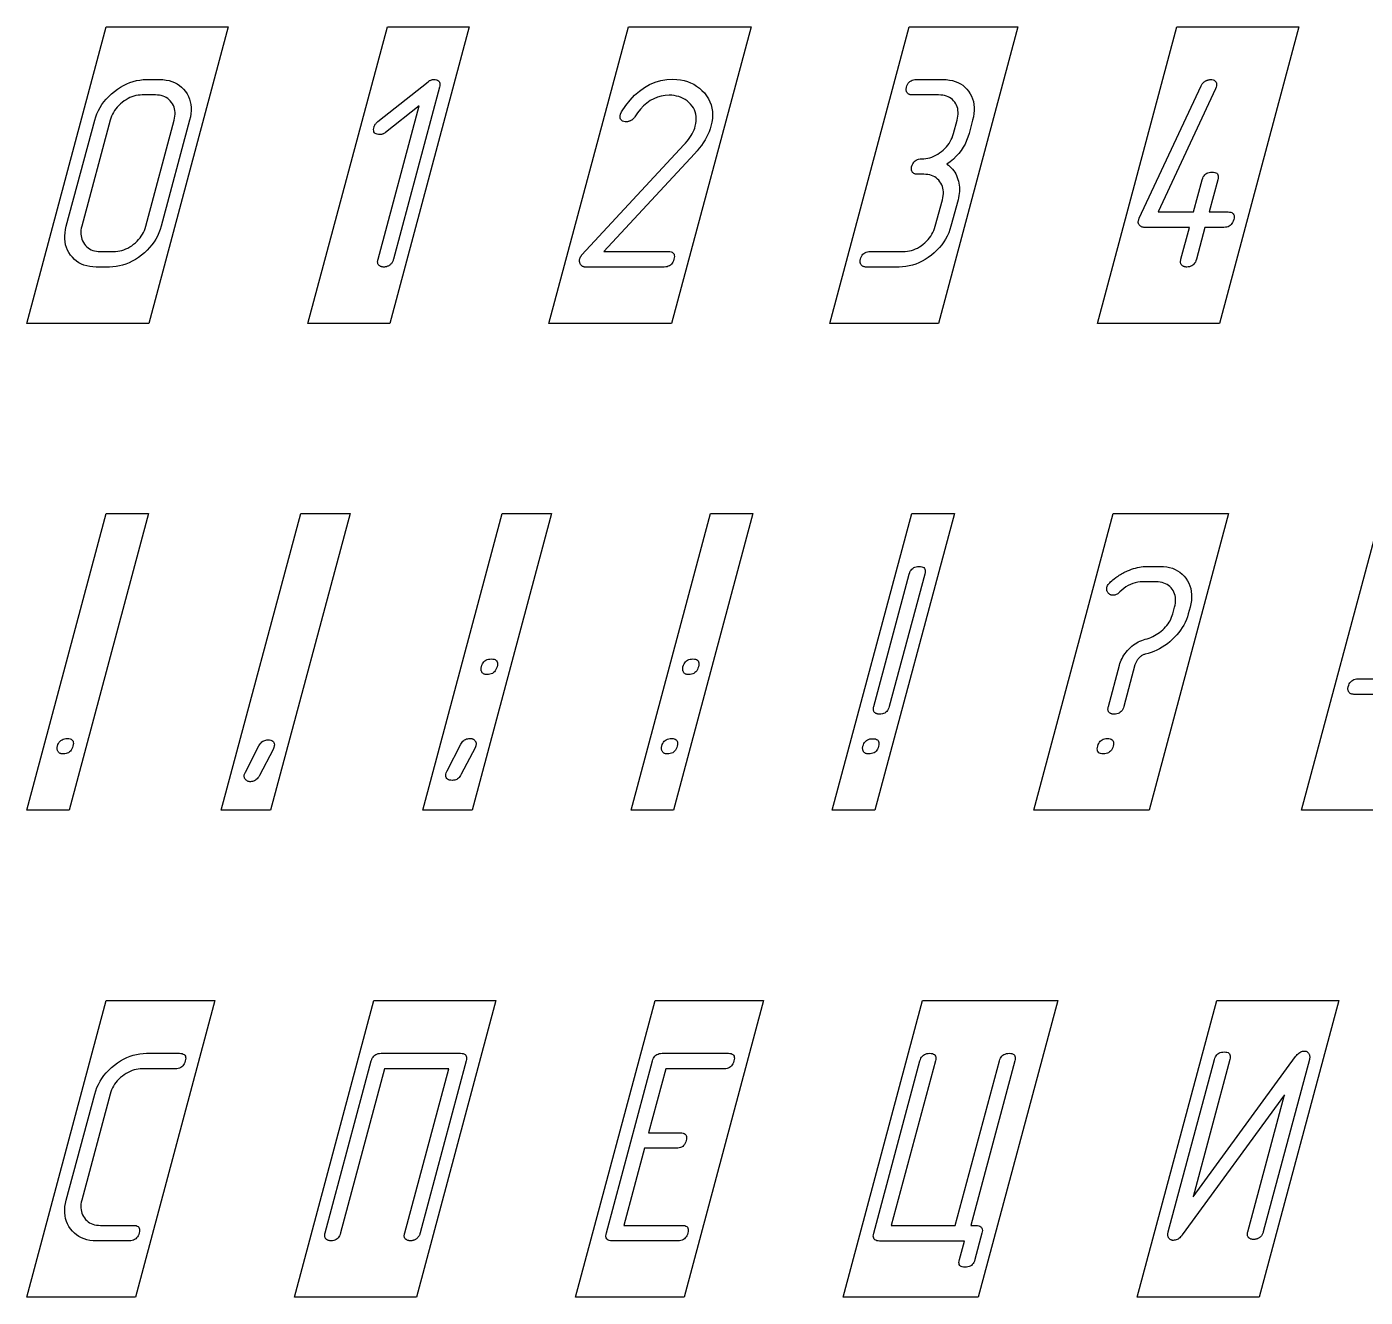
# Model space of a CAD drawing. Extents: x -1 to 349, y -110 to 9.
# Drawn here: x -0.61 to 49.03, y -110.41 to -63.3 of the extents above; entities that cross this region are included whole.
import ezdxf

# ---------------------------------------------------------------- set-up
doc = ezdxf.new("R2010")
doc.units = 0
for name, color, linetype in [('GOST_DIGIT', 3, 'CONTINUOUS'), ('GOST_FRAME', 4, 'CONTINUOUS'), ('GOST_PUNCT', 5, 'CONTINUOUS'), ('GOST_SAMPLE', 2, 'CONTINUOUS')]:
    doc.layers.add(name, color=color, linetype=linetype)

msp = doc.modelspace()

# ---------------------------------------------------------------- linework, layer by layer
at = {"layer": 'GOST_DIGIT'}
for points in [[(2.4502, -72.2126), (1.9601, -72.2126), (1.8385, -72.2082), (1.7229, -72.1949), (1.6132, -72.1726), (1.5094, -72.1415), (1.4116, -72.1015), (1.3198, -72.0527), (1.2339, -71.9949), (1.1539, -71.9282), (1.08, -71.8527), (1.0119, -71.7683), (0.9518, -71.6776), (0.9015, -71.5834), (0.861, -71.4856), (0.8304, -71.3842), (0.8097, -71.2793), (0.7988, -71.1708), (0.7977, -71.0587), (0.8065, -70.943), (0.8251, -70.8238), (0.8535, -70.701), (1.9062, -66.7724), (1.944, -66.6481), (1.9896, -66.5276), (2.0431, -66.4109), (2.1044, -66.298), (2.1736, -66.189), (2.2507, -66.0837), (2.3356, -65.9823), (2.4284, -65.8847), (2.5291, -65.7909), (2.6376, -65.701), (2.7507, -65.6174), (2.865, -65.5425), (2.9805, -65.4765), (3.0972, -65.4193), (3.2151, -65.3708), (3.3342, -65.3312), (3.4546, -65.3004), (3.5761, -65.2784), (3.6989, -65.2652), (3.8229, -65.2608), (4.3129, -65.2608), (4.4361, -65.2652), (4.5532, -65.2784), (4.6642, -65.3004), (4.7691, -65.3312), (4.8679, -65.3708), (4.9606, -65.4193), (5.0473, -65.4765), (5.1278, -65.5425), (5.2022, -65.6174), (5.2705, -65.701), (5.3309, -65.7909), (5.3813, -65.8847), (5.4218, -65.9823), (5.4524, -66.0837), (5.473, -66.189), (5.4838, -66.298), (5.4847, -66.4109), (5.4756, -66.5276), (5.4567, -66.6481), (5.4278, -66.7724), (4.3751, -70.701), (4.3374, -70.8253), (4.2918, -70.9458), (4.2383, -71.0625), (4.1769, -71.1754), (4.1077, -71.2845), (4.0306, -71.3897), (3.9457, -71.4911), (3.8529, -71.5887), (3.7522, -71.6825), (3.6437, -71.7724), (3.5305, -71.8561), (3.416, -71.9309), (3.3001, -71.9969), (3.1828, -72.0542), (3.0642, -72.1026), (2.9441, -72.1422), (2.8227, -72.173), (2.6999, -72.195), (2.5757, -72.2082)], [(12.6279, -72.2126), (12.6067, -72.212), (12.5861, -72.21), (12.5662, -72.2066), (12.547, -72.202), (12.5285, -72.196), (12.5107, -72.1887), (12.4936, -72.1801), (12.4772, -72.1701), (12.4614, -72.1588), (12.4464, -72.1462), (12.4328, -72.132), (12.4216, -72.1159), (12.4127, -72.0981), (12.4061, -72.0784), (12.4018, -72.0569), (12.3998, -72.0336), (12.4002, -72.0084), (12.4028, -71.9814), (12.4078, -71.9526), (12.4151, -71.9219), (13.9396, -66.2326), (12.6947, -67.2209), (12.6736, -67.2367), (12.6524, -67.2508), (12.6312, -67.2633), (12.61, -67.2741), (12.5887, -67.2832), (12.5673, -67.2907), (12.5459, -67.2965), (12.5245, -67.3007), (12.5029, -67.3032), (12.4814, -67.304), (12.4269, -67.3011), (12.3798, -67.2924), (12.3401, -67.2778), (12.3078, -67.2575), (12.2828, -67.2313), (12.2652, -67.1993), (12.255, -67.1615), (12.2522, -67.1179), (12.2567, -67.0685), (12.2686, -67.0133), (12.2743, -66.9949), (12.2818, -66.9764), (12.2909, -66.9577), (12.3018, -66.9389), (12.3144, -66.9199), (12.3287, -66.9007), (12.3446, -66.8813), (12.3623, -66.8618), (12.3817, -66.8421), (12.4028, -66.8223), (14.2691, -65.3439), (14.2886, -65.3281), (14.3086, -65.314), (14.329, -65.3015), (14.3497, -65.2907), (14.3709, -65.2816), (14.3924, -65.2741), (14.4143, -65.2683), (14.4366, -65.2641), (14.4593, -65.2616), (14.4823, -65.2608), (14.5368, -65.2636), (14.584, -65.2721), (14.6238, -65.2862), (14.6563, -65.306), (14.6814, -65.3314), (14.6993, -65.3625), (14.7098, -65.3992), (14.713, -65.4415), (14.7088, -65.4895), (14.6974, -65.5432), (12.9882, -71.9219), (12.98, -71.9495), (12.9706, -71.9757), (12.96, -72.0007), (12.9481, -72.0243), (12.9351, -72.0465), (12.9208, -72.0674), (12.9053, -72.087), (12.8886, -72.1053), (12.8706, -72.1223), (12.8514, -72.1379), (12.8314, -72.1521), (12.8108, -72.1648), (12.7898, -72.176), (12.7682, -72.1857), (12.7461, -72.1939), (12.7235, -72.2007), (12.7003, -72.2059), (12.6767, -72.2096), (12.6526, -72.2119)], [(24.156, -68.01), (20.7831, -71.6395), (23.1835, -71.6395), (23.2364, -71.6424), (23.2821, -71.6508), (23.3207, -71.665), (23.3521, -71.6847), (23.3763, -71.7101), (23.3934, -71.7412), (23.4034, -71.7779), (23.4061, -71.8203), (23.4017, -71.8683), (23.3902, -71.9219), (23.3726, -71.9772), (23.3508, -72.0266), (23.325, -72.0702), (23.2952, -72.108), (23.2612, -72.14), (23.2231, -72.1661), (23.1809, -72.1865), (23.1347, -72.201), (23.0843, -72.2097), (23.0299, -72.2126), (20.098, -72.2126), (20.0769, -72.2117), (20.0567, -72.2088), (20.0374, -72.204), (20.019, -72.1973), (20.0016, -72.1887), (19.9851, -72.1782), (19.9696, -72.1658), (19.9549, -72.1515), (19.9412, -72.1353), (19.9284, -72.1171), (19.917, -72.0978), (19.9075, -72.0781), (19.8998, -72.0579), (19.894, -72.0374), (19.89, -72.0164), (19.8879, -71.995), (19.8876, -71.9732), (19.8892, -71.951), (19.8927, -71.9284), (19.898, -71.9053), (19.9024, -71.8904), (19.9075, -71.8757), (19.9135, -71.8612), (19.9203, -71.8468), (19.9278, -71.8326), (19.9361, -71.8186), (19.9453, -71.8047), (19.9552, -71.791), (19.9658, -71.7775), (19.9773, -71.7641), (23.7611, -67.686), (23.8235, -67.6178), (23.8815, -67.5492), (23.9348, -67.4802), (23.9836, -67.411), (24.0278, -67.3414), (24.0675, -67.2714), (24.1026, -67.2012), (24.1332, -67.1306), (24.1591, -67.0596), (24.1806, -66.9884), (24.202, -66.8935), (24.2148, -66.8017), (24.2189, -66.7128), (24.2143, -66.6269), (24.201, -66.544), (24.179, -66.4641), (24.1483, -66.3872), (24.109, -66.3133), (24.0609, -66.2424), (24.0041, -66.1744), (23.9413, -66.1113), (23.8749, -66.0548), (23.805, -66.005), (23.7315, -65.9618), (23.6546, -65.9252), (23.5741, -65.8953), (23.4901, -65.8721), (23.4026, -65.8555), (23.3115, -65.8455), (23.2169, -65.8422), (23.0636, -65.8502), (22.9159, -65.8744), (22.7739, -65.9147), (22.6375, -65.9711), (22.5068, -66.0436), (22.3817, -66.1322), (22.2623, -66.237), (22.1485, -66.3578), (22.0404, -66.4948), (21.9379, -66.6478), (21.9266, -66.664), (21.915, -66.6794), (21.903, -66.6939), (21.8907, -66.7076), (21.878, -66.7205), (21.8649, -66.7326), (21.8515, -66.7438), (21.8377, -66.7542), (21.8235, -66.7637), (21.809, -66.7724), (21.794, -66.7805), (21.7784, -66.788), (21.7622, -66.7951), (21.7454, -66.8017), (21.7279, -66.8077), (21.7099, -66.8133), (21.6912, -66.8184), (21.6719, -66.8229), (21.652, -66.827), (21.6315, -66.8306), (21.5754, -66.8277), (21.5269, -66.8193), (21.4858, -66.8051), (21.4522, -66.7854), (21.4262, -66.76), (21.4076, -66.7289), (21.3965, -66.6922), (21.3929, -66.6498), (21.3968, -66.6018), (21.4082, -66.5482), (21.4492, -66.4568), (21.6011, -66.228), (21.7614, -66.0233), (21.9303, -65.8426), (22.1076, -65.686), (22.2934, -65.5536), (22.4877, -65.4452), (22.6906, -65.3609), (22.9019, -65.3007), (23.1217, -65.2645), (23.35, -65.2525), (23.4933, -65.2576), (23.6306, -65.2728), (23.7621, -65.2981), (23.8878, -65.3336), (24.0075, -65.3792), (24.1214, -65.4349), (24.2294, -65.5007), (24.3316, -65.5767), (24.4278, -65.6629), (24.5182, -65.7591), (24.5994, -65.8626), (24.6679, -65.9704), (24.7239, -66.0826), (24.7672, -66.199), (24.7978, -66.3198), (24.8159, -66.4449), (24.8213, -66.5743), (24.8142, -66.708), (24.7944, -66.846), (24.762, -66.9884), (24.7311, -67.0913), (24.6936, -67.194), (24.6495, -67.2966), (24.5988, -67.399), (24.5415, -67.5012), (24.4776, -67.6033), (24.4071, -67.7052), (24.33, -67.807), (24.2463, -67.9086)], [(31.7375, -72.2126), (30.5166, -72.2126), (30.4908, -72.2118), (30.4665, -72.2091), (30.4438, -72.2048), (30.4227, -72.1987), (30.4031, -72.1908), (30.385, -72.1812), (30.3685, -72.1699), (30.3535, -72.1568), (30.3401, -72.142), (30.3282, -72.1254), (30.3179, -72.1077), (30.3094, -72.0894), (30.3027, -72.0705), (30.2976, -72.051), (30.2943, -72.0309), (30.2928, -72.0103), (30.2929, -71.9891), (30.2948, -71.9673), (30.2984, -71.9449), (30.3038, -71.9219), (30.3211, -71.8683), (30.3427, -71.8203), (30.3686, -71.7779), (30.3987, -71.7412), (30.4332, -71.7101), (30.472, -71.6847), (30.5151, -71.665), (30.5625, -71.6508), (30.6142, -71.6424), (30.6702, -71.6395), (31.8911, -71.6395), (31.9703, -71.6368), (32.0483, -71.6287), (32.1252, -71.6152), (32.201, -71.5963), (32.2757, -71.5721), (32.3492, -71.5424), (32.4216, -71.5073), (32.4929, -71.4668), (32.563, -71.4209), (32.632, -71.3696), (32.6981, -71.3143), (32.7595, -71.2565), (32.8162, -71.1961), (32.8682, -71.1331), (32.9154, -71.0675), (32.958, -70.9993), (32.9958, -70.9286), (33.029, -70.8553), (33.0574, -70.7794), (33.0811, -70.701), (33.3437, -69.7209), (33.3621, -69.6424), (33.3743, -69.5664), (33.3805, -69.4929), (33.3807, -69.4219), (33.3747, -69.3534), (33.3627, -69.2874), (33.3447, -69.2238), (33.3205, -69.1628), (33.2903, -69.1042), (33.2541, -69.0482), (33.2127, -68.9961), (33.1674, -68.9495), (33.118, -68.9084), (33.0645, -68.8728), (33.007, -68.8426), (32.9455, -68.8179), (32.8799, -68.7988), (32.8103, -68.785), (32.7366, -68.7768), (32.6589, -68.7741), (32.418, -68.7741), (32.3922, -68.7732), (32.368, -68.7706), (32.3453, -68.7662), (32.3241, -68.7601), (32.3045, -68.7523), (32.2864, -68.7427), (32.2699, -68.7314), (32.2549, -68.7183), (32.2415, -68.7034), (32.2296, -68.6869), (32.2193, -68.6692), (32.2108, -68.6512), (32.2039, -68.6327), (32.1987, -68.6138), (32.1952, -68.5945), (32.1934, -68.5748), (32.1932, -68.5546), (32.1948, -68.5341), (32.1981, -68.5131), (32.203, -68.4917), (32.2207, -68.4365), (32.2427, -68.387), (32.2689, -68.3434), (32.2994, -68.3056), (32.3341, -68.2737), (32.3731, -68.2475), (32.4163, -68.2272), (32.4638, -68.2126), (32.5156, -68.2039), (32.5716, -68.201), (32.6508, -68.1983), (32.7288, -68.1902), (32.8057, -68.1767), (32.8815, -68.1578), (32.9562, -68.1335), (33.0297, -68.1038), (33.1021, -68.0687), (33.1734, -68.0282), (33.2435, -67.9824), (33.3125, -67.9311), (33.3786, -67.8758), (33.44, -67.8179), (33.4967, -67.7575), (33.5487, -67.6945), (33.5959, -67.6289), (33.6385, -67.5608), (33.6763, -67.4901), (33.7095, -67.4168), (33.7379, -67.3409), (33.7616, -67.2625), (33.8929, -66.7724), (33.9112, -66.694), (33.9235, -66.6181), (33.9296, -66.5448), (33.9297, -66.4741), (33.9236, -66.4059), (33.9115, -66.3404), (33.8933, -66.2774), (33.869, -66.2169), (33.8386, -66.1591), (33.8021, -66.1038), (33.7606, -66.0525), (33.715, -66.0066), (33.6655, -65.9662), (33.6119, -65.9311), (33.5543, -65.9014), (33.4926, -65.8771), (33.427, -65.8582), (33.3573, -65.8447), (33.2836, -65.8366), (33.2059, -65.8339), (32.2258, -65.8339), (32.2, -65.833), (32.1757, -65.8304), (32.153, -65.826), (32.1319, -65.8199), (32.1122, -65.8121), (32.0942, -65.8025), (32.0776, -65.7912), (32.0627, -65.7781), (32.0492, -65.7632), (32.0374, -65.7467), (32.0271, -65.7289), (32.0186, -65.7106), (32.0118, -65.6917), (32.0068, -65.6723), (32.0035, -65.6522), (32.0019, -65.6316), (32.0021, -65.6103), (32.004, -65.5885), (32.0076, -65.5662), (32.013, -65.5432), (32.0303, -65.4895), (32.0519, -65.4415), (32.0777, -65.3992), (32.1079, -65.3625), (32.1424, -65.3314), (32.1812, -65.306), (32.2243, -65.2862), (32.2717, -65.2721), (32.3234, -65.2636), (32.3793, -65.2608), (33.3594, -65.2608), (33.4841, -65.2652), (33.6024, -65.2782), (33.7143, -65.3), (33.8198, -65.3306), (33.9189, -65.3698), (34.0115, -65.4178), (34.0978, -65.4745), (34.1777, -65.5399), (34.2511, -65.614), (34.3182, -65.6968), (34.3771, -65.7861), (34.4262, -65.8794), (34.4655, -65.9768), (34.495, -66.0782), (34.5147, -66.1838), (34.5246, -66.2934), (34.5247, -66.407), (34.5149, -66.5248), (34.4954, -66.6466), (34.466, -66.7724), (34.3347, -67.2625), (34.2937, -67.3964), (34.2435, -67.5259), (34.1843, -67.6509), (34.1159, -67.7714), (34.0385, -67.8875), (33.952, -67.999), (33.8563, -68.1061), (33.7516, -68.2086), (33.6378, -68.3067), (33.5149, -68.4003), (33.5721, -68.4418), (33.6256, -68.4865), (33.6755, -68.5345), (33.7217, -68.5857), (33.7641, -68.6402), (33.8029, -68.6978), (33.838, -68.7588), (33.8694, -68.8229), (33.8971, -68.8903), (33.9211, -68.961), (33.9411, -69.0336), (33.9567, -69.107), (33.968, -69.1811), (33.975, -69.256), (33.9775, -69.3316), (33.9758, -69.408), (33.9696, -69.4851), (33.9591, -69.563), (33.9443, -69.6416), (33.9251, -69.7209), (33.6625, -70.701), (33.6248, -70.8253), (33.5793, -70.9458), (33.526, -71.0625), (33.465, -71.1754), (33.3961, -71.2845), (33.3195, -71.3897), (33.2351, -71.4911), (33.1429, -71.5887), (33.043, -71.6825), (32.9352, -71.7724), (32.8228, -71.8561), (32.7087, -71.9309), (32.593, -71.9969), (32.4757, -72.0542), (32.3567, -72.1026), (32.2361, -72.1422), (32.1139, -72.173), (31.9901, -72.195), (31.8646, -72.2082)], [(43.7876, -70.7425), (43.0816, -70.7425), (42.7656, -71.9219), (42.748, -71.9772), (42.7263, -72.0266), (42.7005, -72.0702), (42.6706, -72.108), (42.6366, -72.14), (42.5985, -72.1661), (42.5563, -72.1865), (42.5101, -72.201), (42.4597, -72.2097), (42.4053, -72.2126), (42.3841, -72.212), (42.3635, -72.21), (42.3436, -72.2066), (42.3244, -72.202), (42.3059, -72.196), (42.2881, -72.1887), (42.271, -72.1801), (42.2546, -72.1701), (42.2388, -72.1588), (42.2238, -72.1462), (42.2102, -72.132), (42.199, -72.1159), (42.1901, -72.0981), (42.1835, -72.0784), (42.1792, -72.0569), (42.1772, -72.0336), (42.1776, -72.0084), (42.1802, -71.9814), (42.1852, -71.9526), (42.1925, -71.9219), (42.5085, -70.7425), (40.8391, -70.7425), (40.8148, -70.7417), (40.7916, -70.7392), (40.7697, -70.735), (40.749, -70.7292), (40.7294, -70.7218), (40.7111, -70.7126), (40.6939, -70.7018), (40.6779, -70.6894), (40.6631, -70.6752), (40.6496, -70.6595), (40.6376, -70.6425), (40.6278, -70.6249), (40.62, -70.6066), (40.6143, -70.5877), (40.6107, -70.5681), (40.6092, -70.5478), (40.6098, -70.5269), (40.6125, -70.5053), (40.6172, -70.4831), (40.6241, -70.4601), (40.6479, -70.402), (42.9433, -65.4934), (42.9553, -65.4692), (42.968, -65.4465), (42.9813, -65.4253), (42.9954, -65.4056), (43.0101, -65.3875), (43.0255, -65.3708), (43.0415, -65.3556), (43.0583, -65.3419), (43.0757, -65.3297), (43.0938, -65.3189), (43.1123, -65.3094), (43.1308, -65.3007), (43.1493, -65.2928), (43.1679, -65.2857), (43.1864, -65.2795), (43.205, -65.2741), (43.2236, -65.2695), (43.2423, -65.2658), (43.261, -65.2629), (43.2797, -65.2608), (43.3342, -65.2636), (43.3813, -65.2721), (43.4211, -65.2862), (43.4536, -65.306), (43.4788, -65.3314), (43.4966, -65.3625), (43.5071, -65.3992), (43.5103, -65.4415), (43.5062, -65.4895), (43.4947, -65.5432), (43.4791, -65.6013), (41.3415, -70.1694), (42.6621, -70.1694), (42.9826, -68.9734), (42.9998, -68.9198), (43.0214, -68.8718), (43.0473, -68.8294), (43.0775, -68.7927), (43.112, -68.7616), (43.1508, -68.7362), (43.1939, -68.7164), (43.2412, -68.7023), (43.2929, -68.6939), (43.3489, -68.691), (43.4018, -68.6939), (43.4476, -68.7023), (43.4861, -68.7164), (43.5175, -68.7362), (43.5418, -68.7616), (43.5589, -68.7927), (43.5688, -68.8294), (43.5716, -68.8718), (43.5672, -68.9198), (43.5556, -68.9734), (43.2352, -70.1694), (43.9412, -70.1694), (43.9941, -70.1723), (44.0398, -70.1807), (44.0784, -70.1949), (44.1098, -70.2146), (44.134, -70.24), (44.1511, -70.2711), (44.1611, -70.3078), (44.1638, -70.3502), (44.1594, -70.3982), (44.1479, -70.4518), (44.1303, -70.5071), (44.1085, -70.5565), (44.0827, -70.6001), (44.0529, -70.6379), (44.0189, -70.6699), (43.9808, -70.696), (43.9386, -70.7164), (43.8924, -70.7309), (43.842, -70.7396)], [(4.8547, -66.7724), (4.8725, -66.6955), (4.8842, -66.6209), (4.8896, -66.5487), (4.8889, -66.4787), (4.882, -66.4111), (4.8688, -66.3458), (4.8495, -66.2829), (4.8241, -66.2223), (4.7924, -66.164), (4.7545, -66.108), (4.7117, -66.0559), (4.6652, -66.0093), (4.6149, -65.9682), (4.561, -65.9326), (4.5033, -65.9024), (4.4419, -65.8777), (4.3769, -65.8586), (4.3081, -65.8449), (4.2356, -65.8366), (4.1593, -65.8339), (3.6693, -65.8339), (3.5917, -65.8366), (3.5149, -65.8449), (3.4389, -65.8586), (3.3639, -65.8777), (3.2897, -65.9024), (3.2163, -65.9326), (3.1438, -65.9682), (3.0721, -66.0093), (3.0014, -66.0559), (2.9314, -66.108), (2.8643, -66.164), (2.8021, -66.2223), (2.7448, -66.2829), (2.6923, -66.3458), (2.6446, -66.4111), (2.6018, -66.4787), (2.5639, -66.5487), (2.5308, -66.6209), (2.5026, -66.6955), (2.4793, -66.7724), (1.4266, -70.701), (1.4092, -70.7764), (1.3979, -70.8497), (1.3928, -70.9209), (1.3937, -70.99), (1.4008, -71.0571), (1.414, -71.1221), (1.4333, -71.185), (1.4587, -71.2458), (1.4903, -71.3046), (1.5279, -71.3613), (1.5705, -71.4142), (1.6166, -71.4615), (1.6662, -71.5032), (1.7194, -71.5394), (1.7762, -71.57), (1.8366, -71.595), (1.9005, -71.6145), (1.968, -71.6284), (2.0391, -71.6368), (2.1137, -71.6395), (2.6037, -71.6395), (2.6829, -71.6368), (2.7611, -71.6287), (2.8382, -71.6152), (2.9143, -71.5963), (2.9893, -71.5721), (3.0633, -71.5424), (3.1363, -71.5073), (3.2082, -71.4668), (3.279, -71.4209), (3.3488, -71.3696), (3.4157, -71.3143), (3.4778, -71.2565), (3.5351, -71.1961), (3.5876, -71.1331), (3.6353, -71.0675), (3.6783, -70.9993), (3.7164, -70.9286), (3.7497, -70.8553), (3.7783, -70.7794), (3.802, -70.701)]]:
    msp.add_lwpolyline(points, close=True, dxfattribs=at)
at = {"layer": 'GOST_FRAME'}
for points in [[(2.3355, -63.3043), (6.8571, -63.3043), (3.9096, -74.3043), (-0.612, -74.3043)], [(12.7624, -63.3043), (15.7973, -63.3043), (12.8498, -74.3043), (9.815, -74.3043)], [(21.7026, -63.3043), (26.2491, -63.3043), (23.3017, -74.3043), (18.7552, -74.3043)], [(32.1129, -63.3043), (36.1445, -63.3043), (33.197, -74.3043), (29.1655, -74.3043)], [(42.0408, -63.3043), (46.5631, -63.3043), (43.6156, -74.3043), (39.0933, -74.3043)], [(2.3355, -81.3574), (3.9086, -81.3574), (0.9611, -92.3574), (-0.612, -92.3574)], [(9.5481, -81.3574), (11.3787, -81.3574), (8.4312, -92.3574), (6.6007, -92.3574)], [(17.0182, -81.3574), (18.8488, -81.3574), (15.9013, -92.3574), (14.0708, -92.3574)], [(24.7458, -81.3574), (26.3189, -81.3574), (23.3714, -92.3574), (21.7983, -92.3574)], [(32.2076, -81.3574), (33.789, -81.3574), (30.8415, -92.3574), (29.2601, -92.3574)], [(39.6777, -81.3574), (43.9584, -81.3574), (41.011, -92.3574), (36.7302, -92.3574)], [(49.6146, -81.3574), (54.1278, -81.3574), (51.1804, -92.3574), (46.6671, -92.3574)], [(2.3355, -99.4106), (6.367, -99.4106), (3.4196, -110.4106), (-0.612, -110.4106)], [(12.2641, -99.4106), (16.7857, -99.4106), (13.8382, -110.4106), (9.3166, -110.4106)], [(22.691, -99.4106), (26.7142, -99.4106), (23.7668, -110.4106), (19.7435, -110.4106)], [(32.6112, -99.4106), (37.6229, -99.4106), (34.6754, -110.4106), (29.6638, -110.4106)], [(43.5199, -99.4106), (48.0415, -99.4106), (45.094, -110.4106), (40.5724, -110.4106)]]:
    msp.add_lwpolyline(points, close=True, dxfattribs=at)
at = {"layer": 'GOST_PUNCT'}
for points in [[(31.0135, -88.7957), (30.9923, -88.795), (30.9717, -88.793), (30.9518, -88.7897), (30.9326, -88.785), (30.9141, -88.7791), (30.8963, -88.7718), (30.8792, -88.7631), (30.8628, -88.7532), (30.847, -88.7419), (30.832, -88.7292), (30.8184, -88.715), (30.8072, -88.699), (30.7983, -88.6811), (30.7917, -88.6615), (30.7874, -88.64), (30.7854, -88.6166), (30.7858, -88.5914), (30.7884, -88.5645), (30.7934, -88.5356), (30.8007, -88.505), (32.116, -83.5963), (32.1333, -83.5427), (32.1548, -83.4947), (32.1807, -83.4523), (32.2109, -83.4156), (32.2454, -83.3846), (32.2842, -83.3591), (32.3273, -83.3394), (32.3747, -83.3252), (32.4263, -83.3168), (32.4823, -83.314), (32.5352, -83.3168), (32.581, -83.3252), (32.6195, -83.3394), (32.651, -83.3591), (32.6752, -83.3846), (32.6923, -83.4156), (32.7022, -83.4523), (32.705, -83.4947), (32.7006, -83.5427), (32.6891, -83.5963), (31.3738, -88.505), (31.3562, -88.5602), (31.3345, -88.6096), (31.3087, -88.6532), (31.2788, -88.691), (31.2448, -88.723), (31.2067, -88.7492), (31.1645, -88.7695), (31.1183, -88.7841), (31.0679, -88.7928)], [(40.8658, -86.5698), (40.8413, -86.5757), (40.817, -86.5836), (40.793, -86.5933), (40.7693, -86.605), (40.7457, -86.6186), (40.7225, -86.6341), (40.6994, -86.6515), (40.6766, -86.6708), (40.654, -86.692), (40.6316, -86.7151), (40.6102, -86.7393), (40.5902, -86.7638), (40.5717, -86.7885), (40.5548, -86.8135), (40.5393, -86.8387), (40.5254, -86.8641), (40.513, -86.8898), (40.5021, -86.9158), (40.4927, -86.942), (40.4848, -86.9684), (40.0731, -88.505), (40.0554, -88.5602), (40.0335, -88.6096), (40.0072, -88.6532), (39.9768, -88.691), (39.942, -88.723), (39.9031, -88.7492), (39.8598, -88.7695), (39.8123, -88.7841), (39.7606, -88.7928), (39.7045, -88.7957), (39.6849, -88.795), (39.6657, -88.793), (39.6471, -88.7897), (39.629, -88.785), (39.6114, -88.7791), (39.5943, -88.7718), (39.5778, -88.7631), (39.5618, -88.7532), (39.5463, -88.7419), (39.5313, -88.7292), (39.5178, -88.715), (39.5065, -88.699), (39.4976, -88.6811), (39.491, -88.6615), (39.4867, -88.64), (39.4848, -88.6166), (39.4851, -88.5914), (39.4878, -88.5645), (39.4927, -88.5356), (39.5, -88.505), (39.9095, -86.9767), (39.9287, -86.9124), (39.9516, -86.849), (39.9781, -86.7865), (40.0082, -86.7249), (40.0421, -86.6642), (40.0795, -86.6045), (40.1207, -86.5456), (40.1655, -86.4877), (40.2139, -86.4307), (40.2661, -86.3746), (40.3206, -86.3209), (40.3764, -86.2711), (40.4333, -86.2252), (40.4914, -86.1832), (40.5508, -86.1451), (40.6113, -86.111), (40.673, -86.0807), (40.7359, -86.0543), (40.8001, -86.0319), (40.8654, -86.0133), (40.9376, -85.9934), (41.0082, -85.9701), (41.0772, -85.9435), (41.1446, -85.9136), (41.2104, -85.8804), (41.2746, -85.8439), (41.3371, -85.804), (41.3981, -85.7608), (41.4575, -85.7143), (41.5153, -85.6645), (41.5704, -85.6121), (41.6215, -85.5581), (41.6688, -85.5025), (41.7123, -85.4452), (41.7518, -85.3862), (41.7875, -85.3256), (41.8193, -85.2633), (41.8473, -85.1993), (41.8713, -85.1337), (41.8915, -85.0664), (41.956, -84.8256), (41.9744, -84.7471), (41.9866, -84.6713), (41.9927, -84.598), (41.9928, -84.5272), (41.9868, -84.4591), (41.9746, -84.3935), (41.9564, -84.3305), (41.9321, -84.2701), (41.9017, -84.2123), (41.8653, -84.157), (41.8237, -84.1057), (41.7782, -84.0598), (41.7286, -84.0193), (41.675, -83.9842), (41.6174, -83.9545), (41.5557, -83.9302), (41.4901, -83.9113), (41.4204, -83.8978), (41.3467, -83.8897), (41.269, -83.887), (40.7789, -83.887), (40.6822, -83.8908), (40.5879, -83.902), (40.4961, -83.9207), (40.4068, -83.9468), (40.3199, -83.9805), (40.2356, -84.0216), (40.1537, -84.0702), (40.0743, -84.1262), (39.9974, -84.1898), (39.923, -84.2608), (39.8979, -84.2845), (39.8724, -84.3056), (39.8467, -84.3243), (39.8206, -84.3405), (39.7941, -84.3542), (39.7674, -84.3654), (39.7403, -84.3742), (39.7129, -84.3804), (39.6851, -84.3841), (39.657, -84.3854), (39.6405, -84.3845), (39.624, -84.3817), (39.6075, -84.3772), (39.5912, -84.3708), (39.5749, -84.3625), (39.5587, -84.3525), (39.5426, -84.3406), (39.5265, -84.3269), (39.5106, -84.3114), (39.4946, -84.294), (39.4799, -84.2755), (39.4673, -84.2565), (39.457, -84.237), (39.4489, -84.2169), (39.4429, -84.1964), (39.4392, -84.1754), (39.4377, -84.1539), (39.4384, -84.1319), (39.4413, -84.1094), (39.4465, -84.0864), (39.4574, -84.0544), (39.4731, -84.0216), (39.4938, -83.988), (39.5193, -83.9535), (39.5497, -83.9182), (39.5849, -83.8821), (39.6251, -83.8451), (39.6701, -83.8073), (39.72, -83.7687), (39.7747, -83.7292), (39.818, -83.6983), (39.8614, -83.6688), (39.9046, -83.6405), (39.9479, -83.6136), (39.9911, -83.588), (40.0343, -83.5638), (40.0775, -83.5409), (40.1207, -83.5193), (40.1638, -83.499), (40.2069, -83.4801), (40.282, -83.4485), (40.3565, -83.4203), (40.4305, -83.3953), (40.5039, -83.3738), (40.5767, -83.3555), (40.649, -83.3405), (40.7207, -83.3289), (40.7919, -83.3206), (40.8625, -83.3156), (40.9325, -83.314), (41.4225, -83.314), (41.5457, -83.3184), (41.6627, -83.3316), (41.7735, -83.3536), (41.8781, -83.3844), (41.9765, -83.424), (42.0688, -83.4724), (42.1549, -83.5297), (42.2348, -83.5957), (42.3085, -83.6705), (42.376, -83.7542), (42.4356, -83.8441), (42.4853, -83.9379), (42.5251, -84.0355), (42.5552, -84.1369), (42.5754, -84.2421), (42.5858, -84.3512), (42.5864, -84.464), (42.5771, -84.5807), (42.558, -84.7012), (42.5291, -84.8256), (42.4624, -85.0748), (42.4304, -85.1814), (42.3924, -85.2855), (42.3484, -85.3871), (42.2983, -85.486), (42.2422, -85.5824), (42.1801, -85.6762), (42.1119, -85.7675), (42.0377, -85.8561), (41.9575, -85.9422), (41.8712, -86.0257), (41.7807, -86.1052), (41.6881, -86.1791), (41.5931, -86.2474), (41.496, -86.3101), (41.3965, -86.3673), (41.2949, -86.4189), (41.191, -86.465), (41.0848, -86.5055), (40.9764, -86.5404)], [(16.4589, -87.3256), (16.4331, -87.3247), (16.4089, -87.3221), (16.3861, -87.3177), (16.365, -87.3116), (16.3454, -87.3038), (16.3273, -87.2942), (16.3108, -87.2828), (16.2958, -87.2698), (16.2824, -87.2549), (16.2705, -87.2384), (16.2603, -87.2206), (16.2517, -87.2023), (16.245, -87.1834), (16.2399, -87.164), (16.2366, -87.1439), (16.2351, -87.1233), (16.2352, -87.102), (16.2371, -87.0802), (16.2408, -87.0578), (16.2461, -87.0349), (16.2638, -86.9797), (16.2858, -86.9302), (16.312, -86.8866), (16.3425, -86.8488), (16.3772, -86.8169), (16.4162, -86.7907), (16.4594, -86.7703), (16.5069, -86.7558), (16.5587, -86.7471), (16.6147, -86.7442), (16.6692, -86.7471), (16.7162, -86.7558), (16.756, -86.7703), (16.7883, -86.7907), (16.8133, -86.8169), (16.8308, -86.8488), (16.8411, -86.8866), (16.8439, -86.9302), (16.8394, -86.9797), (16.8275, -87.0349), (16.8098, -87.0901), (16.7878, -87.1395), (16.7616, -87.1831), (16.7311, -87.2209), (16.6964, -87.2529), (16.6574, -87.2791), (16.6142, -87.2994), (16.5667, -87.314), (16.5149, -87.3227)], [(23.9373, -87.3256), (23.9115, -87.3247), (23.8873, -87.3221), (23.8646, -87.3177), (23.8434, -87.3116), (23.8238, -87.3038), (23.8057, -87.2942), (23.7892, -87.2828), (23.7742, -87.2698), (23.7608, -87.2549), (23.7489, -87.2384), (23.7387, -87.2206), (23.7302, -87.2023), (23.7234, -87.1834), (23.7183, -87.164), (23.715, -87.1439), (23.7135, -87.1233), (23.7136, -87.102), (23.7155, -87.0802), (23.7192, -87.0578), (23.7245, -87.0349), (23.7422, -86.9797), (23.7642, -86.9302), (23.7904, -86.8866), (23.8209, -86.8488), (23.8556, -86.8169), (23.8946, -86.7907), (23.9378, -86.7703), (23.9853, -86.7558), (24.0371, -86.7471), (24.0931, -86.7442), (24.146, -86.7471), (24.1917, -86.7558), (24.2301, -86.7703), (24.2614, -86.7907), (24.2854, -86.8169), (24.3023, -86.8488), (24.3119, -86.8866), (24.3144, -86.9302), (24.3096, -86.9797), (24.2976, -87.0349), (24.28, -87.0901), (24.2583, -87.1395), (24.2325, -87.1831), (24.2026, -87.2209), (24.1686, -87.2529), (24.1305, -87.2791), (24.0884, -87.2994), (24.0421, -87.314), (23.9918, -87.3227)], [(0.7392, -90.2658), (0.7134, -90.2649), (0.6891, -90.2623), (0.6664, -90.2579), (0.6453, -90.2518), (0.6257, -90.244), (0.6076, -90.2344), (0.5911, -90.223), (0.5761, -90.21), (0.5627, -90.1951), (0.5508, -90.1786), (0.5405, -90.1608), (0.532, -90.1425), (0.5253, -90.1236), (0.5202, -90.1042), (0.5169, -90.0841), (0.5153, -90.0635), (0.5155, -90.0422), (0.5174, -90.0204), (0.521, -89.998), (0.5264, -89.9751), (0.5437, -89.9214), (0.5653, -89.8734), (0.5912, -89.8311), (0.6213, -89.7944), (0.6558, -89.7633), (0.6946, -89.7379), (0.7377, -89.7181), (0.7851, -89.704), (0.8368, -89.6955), (0.8928, -89.6927), (0.9457, -89.6955), (0.9914, -89.704), (1.03, -89.7181), (1.0614, -89.7379), (1.0856, -89.7633), (1.1027, -89.7944), (1.1127, -89.8311), (1.1154, -89.8734), (1.111, -89.9214), (1.0995, -89.9751), (1.0819, -90.0303), (1.0602, -90.0797), (1.0343, -90.1233), (1.0045, -90.1611), (0.9705, -90.1931), (0.9324, -90.2193), (0.8902, -90.2396), (0.844, -90.2542), (0.7936, -90.2629)], [(8.5279, -90.0997), (8.0183, -91.0714), (7.9907, -91.114), (7.9618, -91.1522), (7.9316, -91.1858), (7.9002, -91.215), (7.8674, -91.2396), (7.8333, -91.2598), (7.798, -91.2755), (7.7613, -91.2867), (7.7234, -91.2934), (7.6842, -91.2957), (7.6614, -91.2949), (7.6395, -91.2924), (7.6186, -91.2882), (7.5987, -91.2824), (7.5797, -91.2749), (7.5616, -91.2658), (7.5445, -91.255), (7.5283, -91.2425), (7.5131, -91.2284), (7.4988, -91.2126), (7.486, -91.1957), (7.4752, -91.1781), (7.4663, -91.1598), (7.4595, -91.1409), (7.4547, -91.1213), (7.452, -91.101), (7.4512, -91.0801), (7.4524, -91.0585), (7.4556, -91.0362), (7.4608, -91.0133), (7.4975, -90.9385), (7.9987, -89.9668), (8.0233, -89.9242), (8.0499, -89.886), (8.0785, -89.8524), (8.1089, -89.8233), (8.1414, -89.7986), (8.1758, -89.7784), (8.2121, -89.7627), (8.2504, -89.7515), (8.2907, -89.7448), (8.3329, -89.7425), (8.389, -89.7453), (8.4375, -89.7538), (8.4786, -89.7679), (8.5122, -89.7877), (8.5382, -89.8131), (8.5568, -89.8442), (8.5679, -89.8809), (8.5715, -89.9233), (8.5676, -89.9713), (8.5562, -90.0249)], [(16.0136, -90.0415), (15.5018, -91.0216), (15.4788, -91.0642), (15.4536, -91.1023), (15.4263, -91.136), (15.3969, -91.1651), (15.3654, -91.1898), (15.3317, -91.21), (15.296, -91.2257), (15.2581, -91.2369), (15.2181, -91.2436), (15.1759, -91.2458), (15.1183, -91.243), (15.0683, -91.2346), (15.026, -91.2204), (14.9914, -91.2007), (14.9644, -91.1752), (14.945, -91.1442), (14.9334, -91.1075), (14.9293, -91.0651), (14.933, -91.0171), (14.9443, -90.9635), (14.9809, -90.8887), (15.4844, -89.9086), (15.5087, -89.8676), (15.5351, -89.8309), (15.5637, -89.7985), (15.5945, -89.7704), (15.6275, -89.7467), (15.6626, -89.7272), (15.6998, -89.7121), (15.7393, -89.7013), (15.7809, -89.6949), (15.8247, -89.6927), (15.8474, -89.6935), (15.8692, -89.6958), (15.8899, -89.6998), (15.9096, -89.7053), (15.9284, -89.7124), (15.9461, -89.7211), (15.9628, -89.7314), (15.9786, -89.7432), (15.9933, -89.7566), (16.007, -89.7716), (16.0192, -89.7877), (16.0295, -89.8047), (16.0379, -89.8223), (16.0443, -89.8407), (16.0488, -89.8598), (16.0513, -89.8797), (16.0519, -89.9004), (16.0505, -89.9218), (16.0472, -89.9439), (16.0419, -89.9668)], [(23.1495, -90.2658), (23.1237, -90.2649), (23.0994, -90.2623), (23.0767, -90.2579), (23.0556, -90.2518), (23.0359, -90.244), (23.0179, -90.2344), (23.0014, -90.223), (22.9864, -90.21), (22.973, -90.1951), (22.9611, -90.1786), (22.9508, -90.1608), (22.9423, -90.1425), (22.9356, -90.1236), (22.9305, -90.1042), (22.9272, -90.0841), (22.9256, -90.0635), (22.9258, -90.0422), (22.9277, -90.0204), (22.9313, -89.998), (22.9367, -89.9751), (22.954, -89.9214), (22.9756, -89.8734), (23.0014, -89.8311), (23.0316, -89.7944), (23.0661, -89.7633), (23.1049, -89.7379), (23.148, -89.7181), (23.1954, -89.704), (23.2471, -89.6955), (23.3031, -89.6927), (23.356, -89.6955), (23.4017, -89.704), (23.4403, -89.7181), (23.4717, -89.7379), (23.4959, -89.7633), (23.513, -89.7944), (23.523, -89.8311), (23.5257, -89.8734), (23.5213, -89.9214), (23.5098, -89.9751), (23.4922, -90.0303), (23.4704, -90.0797), (23.4446, -90.1233), (23.4148, -90.1611), (23.3808, -90.1931), (23.3427, -90.2193), (23.3005, -90.2396), (23.2543, -90.2542), (23.2039, -90.2629)], [(30.6113, -90.2658), (30.5855, -90.2649), (30.5612, -90.2623), (30.5385, -90.2579), (30.5174, -90.2518), (30.4977, -90.244), (30.4797, -90.2344), (30.4632, -90.223), (30.4482, -90.21), (30.4348, -90.1951), (30.4229, -90.1786), (30.4126, -90.1609), (30.404, -90.1429), (30.3971, -90.1244), (30.392, -90.1055), (30.3885, -90.0862), (30.3866, -90.0664), (30.3865, -90.0463), (30.3881, -90.0257), (30.3913, -90.0048), (30.3963, -89.9834), (30.4135, -89.9297), (30.4351, -89.8817), (30.461, -89.8394), (30.4912, -89.8027), (30.5257, -89.7716), (30.5645, -89.7462), (30.6076, -89.7264), (30.655, -89.7123), (30.7066, -89.7038), (30.7626, -89.701), (30.8171, -89.7038), (30.8643, -89.7123), (30.9041, -89.7264), (30.9366, -89.7462), (30.9617, -89.7716), (30.9796, -89.8027), (30.9901, -89.8394), (30.9933, -89.8817), (30.9891, -89.9297), (30.9777, -89.9834), (30.9604, -90.037), (30.9388, -90.085), (30.9129, -90.1274), (30.8827, -90.1641), (30.8482, -90.1952), (30.8094, -90.2206), (30.7664, -90.2404), (30.719, -90.2545), (30.6673, -90.263)], [(39.3106, -90.2658), (39.2578, -90.2629), (39.2121, -90.2542), (39.1736, -90.2396), (39.1424, -90.2193), (39.1183, -90.1931), (39.1015, -90.1611), (39.0918, -90.1233), (39.0894, -90.0797), (39.0942, -90.0303), (39.1061, -89.9751), (39.1233, -89.9214), (39.1447, -89.8734), (39.1701, -89.8311), (39.1997, -89.7944), (39.2335, -89.7633), (39.2714, -89.7379), (39.3134, -89.7181), (39.3595, -89.704), (39.4098, -89.6955), (39.4642, -89.6927), (39.5187, -89.6955), (39.5658, -89.704), (39.6056, -89.7181), (39.6381, -89.7379), (39.6633, -89.7633), (39.6811, -89.7944), (39.6916, -89.8311), (39.6948, -89.8734), (39.6907, -89.9214), (39.6792, -89.9751), (39.6615, -90.0303), (39.6396, -90.0797), (39.6133, -90.1233), (39.5829, -90.1611), (39.5481, -90.1931), (39.5091, -90.2193), (39.4659, -90.2396), (39.4184, -90.2542), (39.3666, -90.2629)]]:
    msp.add_lwpolyline(points, close=True, dxfattribs=at)
msp.add_lwpolyline([(51.5505, -88.0565), (48.6019, -88.0565), (48.5762, -88.0556), (48.5521, -88.053), (48.5295, -88.0486), (48.5087, -88.0425), (48.4894, -88.0347), (48.4718, -88.0251), (48.4558, -88.0137), (48.4415, -88.0007), (48.4288, -87.9858), (48.4177, -87.9693), (48.4082, -87.9516), (48.4003, -87.9336), (48.3941, -87.9151), (48.3894, -87.8962), (48.3864, -87.8769), (48.3849, -87.8571), (48.3851, -87.837), (48.3869, -87.8164), (48.3902, -87.7955), (48.3952, -87.7741), (48.4128, -87.7189), (48.4346, -87.6694), (48.4604, -87.6258), (48.4903, -87.588), (48.5242, -87.5561), (48.5623, -87.5299), (48.6045, -87.5096), (48.6507, -87.495), (48.7011, -87.4863), (48.7555, -87.4834), (51.704, -87.4834)], dxfattribs=at)
at = {"layer": 'GOST_SAMPLE'}
for points in [[(3.1894, -108.3189), (1.9684, -108.3189), (1.8452, -108.3145), (1.7281, -108.3013), (1.6171, -108.2793), (1.5122, -108.2485), (1.4134, -108.2089), (1.3207, -108.1605), (1.2341, -108.1032), (1.1536, -108.0372), (1.0791, -107.9624), (1.0108, -107.8787), (0.9505, -107.7888), (0.9001, -107.695), (0.8596, -107.5974), (0.829, -107.496), (0.8083, -107.3908), (0.7975, -107.2817), (0.7967, -107.1689), (0.8057, -107.0522), (0.8247, -106.9316), (0.8535, -106.8073), (1.9062, -102.8787), (1.944, -102.7544), (1.9896, -102.6339), (2.0431, -102.5172), (2.1044, -102.4043), (2.1736, -102.2953), (2.2507, -102.19), (2.3356, -102.0886), (2.4284, -101.991), (2.5291, -101.8973), (2.6376, -101.8073), (2.7508, -101.7237), (2.8653, -101.6488), (2.9812, -101.5828), (3.0985, -101.5256), (3.2172, -101.4772), (3.3372, -101.4375), (3.4586, -101.4067), (3.5814, -101.3847), (3.7056, -101.3715), (3.8312, -101.3671), (5.0521, -101.3671), (5.1066, -101.3699), (5.1537, -101.3784), (5.1936, -101.3925), (5.226, -101.4123), (5.2512, -101.4377), (5.2691, -101.4688), (5.2796, -101.5055), (5.2827, -101.5478), (5.2786, -101.5958), (5.2671, -101.6495), (5.2494, -101.7047), (5.2275, -101.7542), (5.2012, -101.7978), (5.1708, -101.8355), (5.136, -101.8675), (5.0971, -101.8937), (5.0538, -101.914), (5.0063, -101.9286), (4.9546, -101.9373), (4.8985, -101.9402), (3.6776, -101.9402), (3.5984, -101.9429), (3.5202, -101.951), (3.4431, -101.9645), (3.367, -101.9834), (3.292, -102.0077), (3.218, -102.0374), (3.1451, -102.0725), (3.0732, -102.113), (3.0023, -102.1588), (2.9325, -102.2101), (2.8656, -102.2654), (2.8035, -102.3233), (2.7462, -102.3837), (2.6937, -102.4467), (2.646, -102.5123), (2.6031, -102.5804), (2.5649, -102.6511), (2.5316, -102.7244), (2.5031, -102.8003), (2.4793, -102.8787), (1.4266, -106.8073), (1.4088, -106.8842), (1.3972, -106.9588), (1.3917, -107.0311), (1.3925, -107.101), (1.3994, -107.1686), (1.4125, -107.2339), (1.4318, -107.2968), (1.4573, -107.3575), (1.489, -107.4158), (1.5268, -107.4718), (1.5696, -107.5238), (1.6162, -107.5704), (1.6664, -107.6115), (1.7204, -107.6472), (1.778, -107.6773), (1.8394, -107.702), (1.9045, -107.7212), (1.9733, -107.7349), (2.0458, -107.7431), (2.122, -107.7458), (3.3429, -107.7458), (3.3974, -107.7487), (3.4446, -107.7571), (3.4844, -107.7713), (3.5169, -107.791), (3.542, -107.8164), (3.5599, -107.8475), (3.5704, -107.8842), (3.5736, -107.9266), (3.5694, -107.9746), (3.558, -108.0282), (3.5403, -108.0835), (3.5183, -108.1329), (3.4921, -108.1765), (3.4616, -108.2143), (3.4269, -108.2463), (3.3879, -108.2724), (3.3446, -108.2928), (3.2971, -108.3073), (3.2454, -108.316)], [(13.6163, -108.3189), (13.595, -108.3183), (13.5745, -108.3163), (13.5546, -108.313), (13.5354, -108.3083), (13.5169, -108.3023), (13.4991, -108.295), (13.482, -108.2864), (13.4655, -108.2764), (13.4498, -108.2651), (13.4347, -108.2525), (13.4212, -108.2383), (13.41, -108.2223), (13.401, -108.2044), (13.3944, -108.1847), (13.3901, -108.1632), (13.3882, -108.1399), (13.3885, -108.1147), (13.3912, -108.0877), (13.3962, -108.0589), (13.4035, -108.0282), (15.0348, -101.9402), (12.6593, -101.9402), (11.0281, -108.0282), (11.0104, -108.0835), (10.9887, -108.1329), (10.9629, -108.1765), (10.933, -108.2143), (10.899, -108.2463), (10.861, -108.2724), (10.8188, -108.2928), (10.7726, -108.3073), (10.7222, -108.316), (10.6678, -108.3189), (10.6465, -108.3183), (10.626, -108.3163), (10.6061, -108.313), (10.5869, -108.3083), (10.5684, -108.3023), (10.5506, -108.295), (10.5335, -108.2864), (10.517, -108.2764), (10.5013, -108.2651), (10.4862, -108.2525), (10.4727, -108.2383), (10.4615, -108.2223), (10.4525, -108.2044), (10.4459, -108.1847), (10.4416, -108.1632), (10.4397, -108.1399), (10.44, -108.1147), (10.4427, -108.0877), (10.4477, -108.0589), (10.455, -108.0282), (12.1641, -101.6495), (12.1814, -101.5958), (12.203, -101.5478), (12.2289, -101.5055), (12.2591, -101.4688), (12.2936, -101.4377), (12.3324, -101.4123), (12.3754, -101.3925), (12.4228, -101.3784), (12.4745, -101.3699), (12.5305, -101.3671), (15.479, -101.3671), (15.5319, -101.3699), (15.5777, -101.3784), (15.6162, -101.3925), (15.6476, -101.4123), (15.6719, -101.4377), (15.689, -101.4688), (15.6989, -101.5055), (15.7017, -101.5478), (15.6973, -101.5958), (15.6857, -101.6495), (13.9766, -108.0282), (13.9684, -108.0558), (13.959, -108.0821), (13.9484, -108.107), (13.9365, -108.1306), (13.9235, -108.1528), (13.9092, -108.1738), (13.8937, -108.1934), (13.8769, -108.2116), (13.859, -108.2286), (13.8398, -108.2442), (13.8198, -108.2584), (13.7992, -108.2711), (13.7781, -108.2823), (13.7565, -108.292), (13.7345, -108.3002), (13.7118, -108.307), (13.6887, -108.3122), (13.6651, -108.3159), (13.6409, -108.3182)], [(23.5449, -108.3189), (21.0864, -108.3189), (21.0335, -108.316), (20.9878, -108.3073), (20.9494, -108.2928), (20.9181, -108.2724), (20.8941, -108.2463), (20.8772, -108.2143), (20.8676, -108.1765), (20.8651, -108.1329), (20.8699, -108.0835), (20.8819, -108.0282), (22.5911, -101.6495), (22.6083, -101.5958), (22.6296, -101.5478), (22.6551, -101.5055), (22.6847, -101.4688), (22.7184, -101.4377), (22.7563, -101.4123), (22.7983, -101.3925), (22.8444, -101.3784), (22.8947, -101.3699), (22.9491, -101.3671), (25.4076, -101.3671), (25.4605, -101.3699), (25.5062, -101.3784), (25.5448, -101.3925), (25.5762, -101.4123), (25.6005, -101.4377), (25.6176, -101.4688), (25.6275, -101.5055), (25.6303, -101.5478), (25.6259, -101.5958), (25.6143, -101.6495), (25.5967, -101.7047), (25.575, -101.7542), (25.5492, -101.7978), (25.5193, -101.8355), (25.4853, -101.8675), (25.4472, -101.8937), (25.4051, -101.914), (25.3588, -101.9286), (25.3085, -101.9373), (25.254, -101.9402), (23.0863, -101.9402), (22.4498, -104.3156), (23.6292, -104.3156), (23.6836, -104.3184), (23.7308, -104.3269), (23.7706, -104.341), (23.8031, -104.3608), (23.8283, -104.3862), (23.8461, -104.4173), (23.8566, -104.454), (23.8598, -104.4963), (23.8557, -104.5444), (23.8442, -104.598), (23.8265, -104.6532), (23.8045, -104.7027), (23.7783, -104.7463), (23.7478, -104.7841), (23.7131, -104.816), (23.6741, -104.8422), (23.6309, -104.8625), (23.5834, -104.8771), (23.5316, -104.8858), (23.4756, -104.8887), (22.2962, -104.8887), (21.5306, -107.7458), (23.6984, -107.7458), (23.7513, -107.7487), (23.797, -107.7571), (23.8356, -107.7713), (23.867, -107.791), (23.8913, -107.8164), (23.9084, -107.8475), (23.9183, -107.8842), (23.9211, -107.9266), (23.9167, -107.9746), (23.9051, -108.0282), (23.8875, -108.0835), (23.8658, -108.1329), (23.84, -108.1765), (23.8101, -108.2143), (23.7761, -108.2463), (23.738, -108.2724), (23.6959, -108.2928), (23.6496, -108.3073), (23.5993, -108.316)], [(34.1826, -109.299), (34.1297, -109.2962), (34.0839, -109.2877), (34.0454, -109.2736), (34.014, -109.2538), (33.9897, -109.2284), (33.9726, -109.1973), (33.9627, -109.1606), (33.9599, -109.1183), (33.9643, -109.0703), (33.9758, -109.0166), (34.1606, -108.3272), (31.0127, -108.3272), (30.9583, -108.3243), (30.9112, -108.3156), (30.8715, -108.3011), (30.8391, -108.2807), (30.8142, -108.2546), (30.7966, -108.2226), (30.7864, -108.1848), (30.7835, -108.1412), (30.788, -108.0918), (30.7999, -108.0365), (32.5113, -101.6495), (32.5286, -101.5958), (32.5502, -101.5478), (32.5761, -101.5055), (32.6063, -101.4688), (32.6407, -101.4377), (32.6795, -101.4123), (32.7226, -101.3925), (32.77, -101.3784), (32.8217, -101.3699), (32.8777, -101.3671), (32.9306, -101.3699), (32.9763, -101.3784), (33.0149, -101.3925), (33.0463, -101.4123), (33.0706, -101.4377), (33.0877, -101.4688), (33.0976, -101.5055), (33.1004, -101.5478), (33.096, -101.5958), (33.0844, -101.6495), (31.4487, -107.7542), (33.8241, -107.7542), (35.4598, -101.6495), (35.4771, -101.5958), (35.4987, -101.5478), (35.5246, -101.5055), (35.5548, -101.4688), (35.5893, -101.4377), (35.628, -101.4123), (35.6711, -101.3925), (35.7185, -101.3784), (35.7702, -101.3699), (35.8262, -101.3671), (35.8791, -101.3699), (35.9248, -101.3784), (35.9634, -101.3925), (35.9948, -101.4123), (36.0191, -101.4377), (36.0362, -101.4688), (36.0461, -101.5055), (36.0489, -101.5478), (36.0445, -101.5958), (36.0329, -101.6495), (34.3972, -107.7542), (34.5965, -107.7542), (34.651, -107.757), (34.6981, -107.7654), (34.738, -107.7796), (34.7705, -107.7993), (34.7956, -107.8248), (34.8135, -107.8558), (34.824, -107.8925), (34.8272, -107.9349), (34.823, -107.9829), (34.8115, -108.0365), (34.5489, -109.0166), (34.5317, -109.0703), (34.5101, -109.1183), (34.4842, -109.1606), (34.454, -109.1973), (34.4195, -109.2284), (34.3807, -109.2538), (34.3376, -109.2736), (34.2903, -109.2877), (34.2386, -109.2962)], [(44.8854, -108.2691), (44.8642, -108.2684), (44.8436, -108.2664), (44.8238, -108.2631), (44.8046, -108.2585), (44.7861, -108.2525), (44.7683, -108.2452), (44.7511, -108.2365), (44.7347, -108.2266), (44.719, -108.2153), (44.7039, -108.2027), (44.6903, -108.1885), (44.679, -108.1728), (44.67, -108.1553), (44.6632, -108.1362), (44.6588, -108.1154), (44.6565, -108.093), (44.6566, -108.0689), (44.6589, -108.0432), (44.6635, -108.0158), (44.6704, -107.9867), (46.0324, -102.9037), (42.2389, -108.103), (42.2095, -108.1409), (42.1792, -108.1748), (42.1479, -108.2047), (42.1157, -108.2306), (42.0826, -108.2525), (42.0485, -108.2704), (42.0136, -108.2844), (41.9777, -108.2944), (41.9409, -108.3003), (41.9031, -108.3023), (41.8836, -108.3015), (41.8649, -108.2988), (41.8469, -108.2945), (41.8298, -108.2884), (41.8134, -108.2805), (41.7979, -108.2709), (41.7832, -108.2596), (41.7692, -108.2465), (41.7561, -108.2317), (41.7438, -108.2151), (41.7328, -108.1971), (41.7238, -108.1781), (41.7167, -108.1579), (41.7116, -108.1367), (41.7085, -108.1144), (41.7072, -108.091), (41.708, -108.0666), (41.7107, -108.041), (41.7153, -108.0144), (41.7219, -107.9867), (43.4333, -101.5997), (43.4506, -101.546), (43.4722, -101.498), (43.4981, -101.4556), (43.5283, -101.4189), (43.5627, -101.3879), (43.6015, -101.3625), (43.6446, -101.3427), (43.692, -101.3286), (43.7437, -101.3201), (43.7997, -101.3173), (43.8526, -101.3201), (43.8983, -101.3286), (43.9369, -101.3427), (43.9683, -101.3625), (43.9926, -101.3879), (44.0096, -101.4189), (44.0196, -101.4556), (44.0223, -101.498), (44.018, -101.546), (44.0064, -101.5997), (42.6444, -106.6827), (46.4462, -101.4834), (46.4755, -101.4455), (46.5056, -101.4116), (46.5365, -101.3817), (46.5681, -101.3558), (46.6005, -101.3339), (46.6336, -101.3159), (46.6675, -101.302), (46.7021, -101.292), (46.7375, -101.286), (46.7737, -101.2841), (46.7963, -101.285), (46.8175, -101.288), (46.8373, -101.293), (46.8558, -101.3), (46.8729, -101.309), (46.8887, -101.3199), (46.9031, -101.3329), (46.9161, -101.3478), (46.9277, -101.3648), (46.938, -101.3837), (46.9468, -101.4038), (46.9541, -101.4243), (46.9597, -101.445), (46.9638, -101.4661), (46.9663, -101.4875), (46.9672, -101.5093), (46.9665, -101.5314), (46.9642, -101.5538), (46.9603, -101.5766), (46.9549, -101.5997), (45.2435, -107.9867), (45.2353, -108.0142), (45.226, -108.0404), (45.2154, -108.0651), (45.2036, -108.0884), (45.1907, -108.1103), (45.1765, -108.1307), (45.1611, -108.1498), (45.1446, -108.1674), (45.1268, -108.1837), (45.1079, -108.1985), (45.088, -108.2119), (45.0677, -108.2239), (45.0468, -108.2345), (45.0253, -108.2437), (45.0033, -108.2515), (44.9808, -108.2578), (44.9578, -108.2627), (44.9342, -108.2663), (44.9101, -108.2684)]]:
    msp.add_lwpolyline(points, close=True, dxfattribs=at)

doc.saveas('drawing.dxf')
